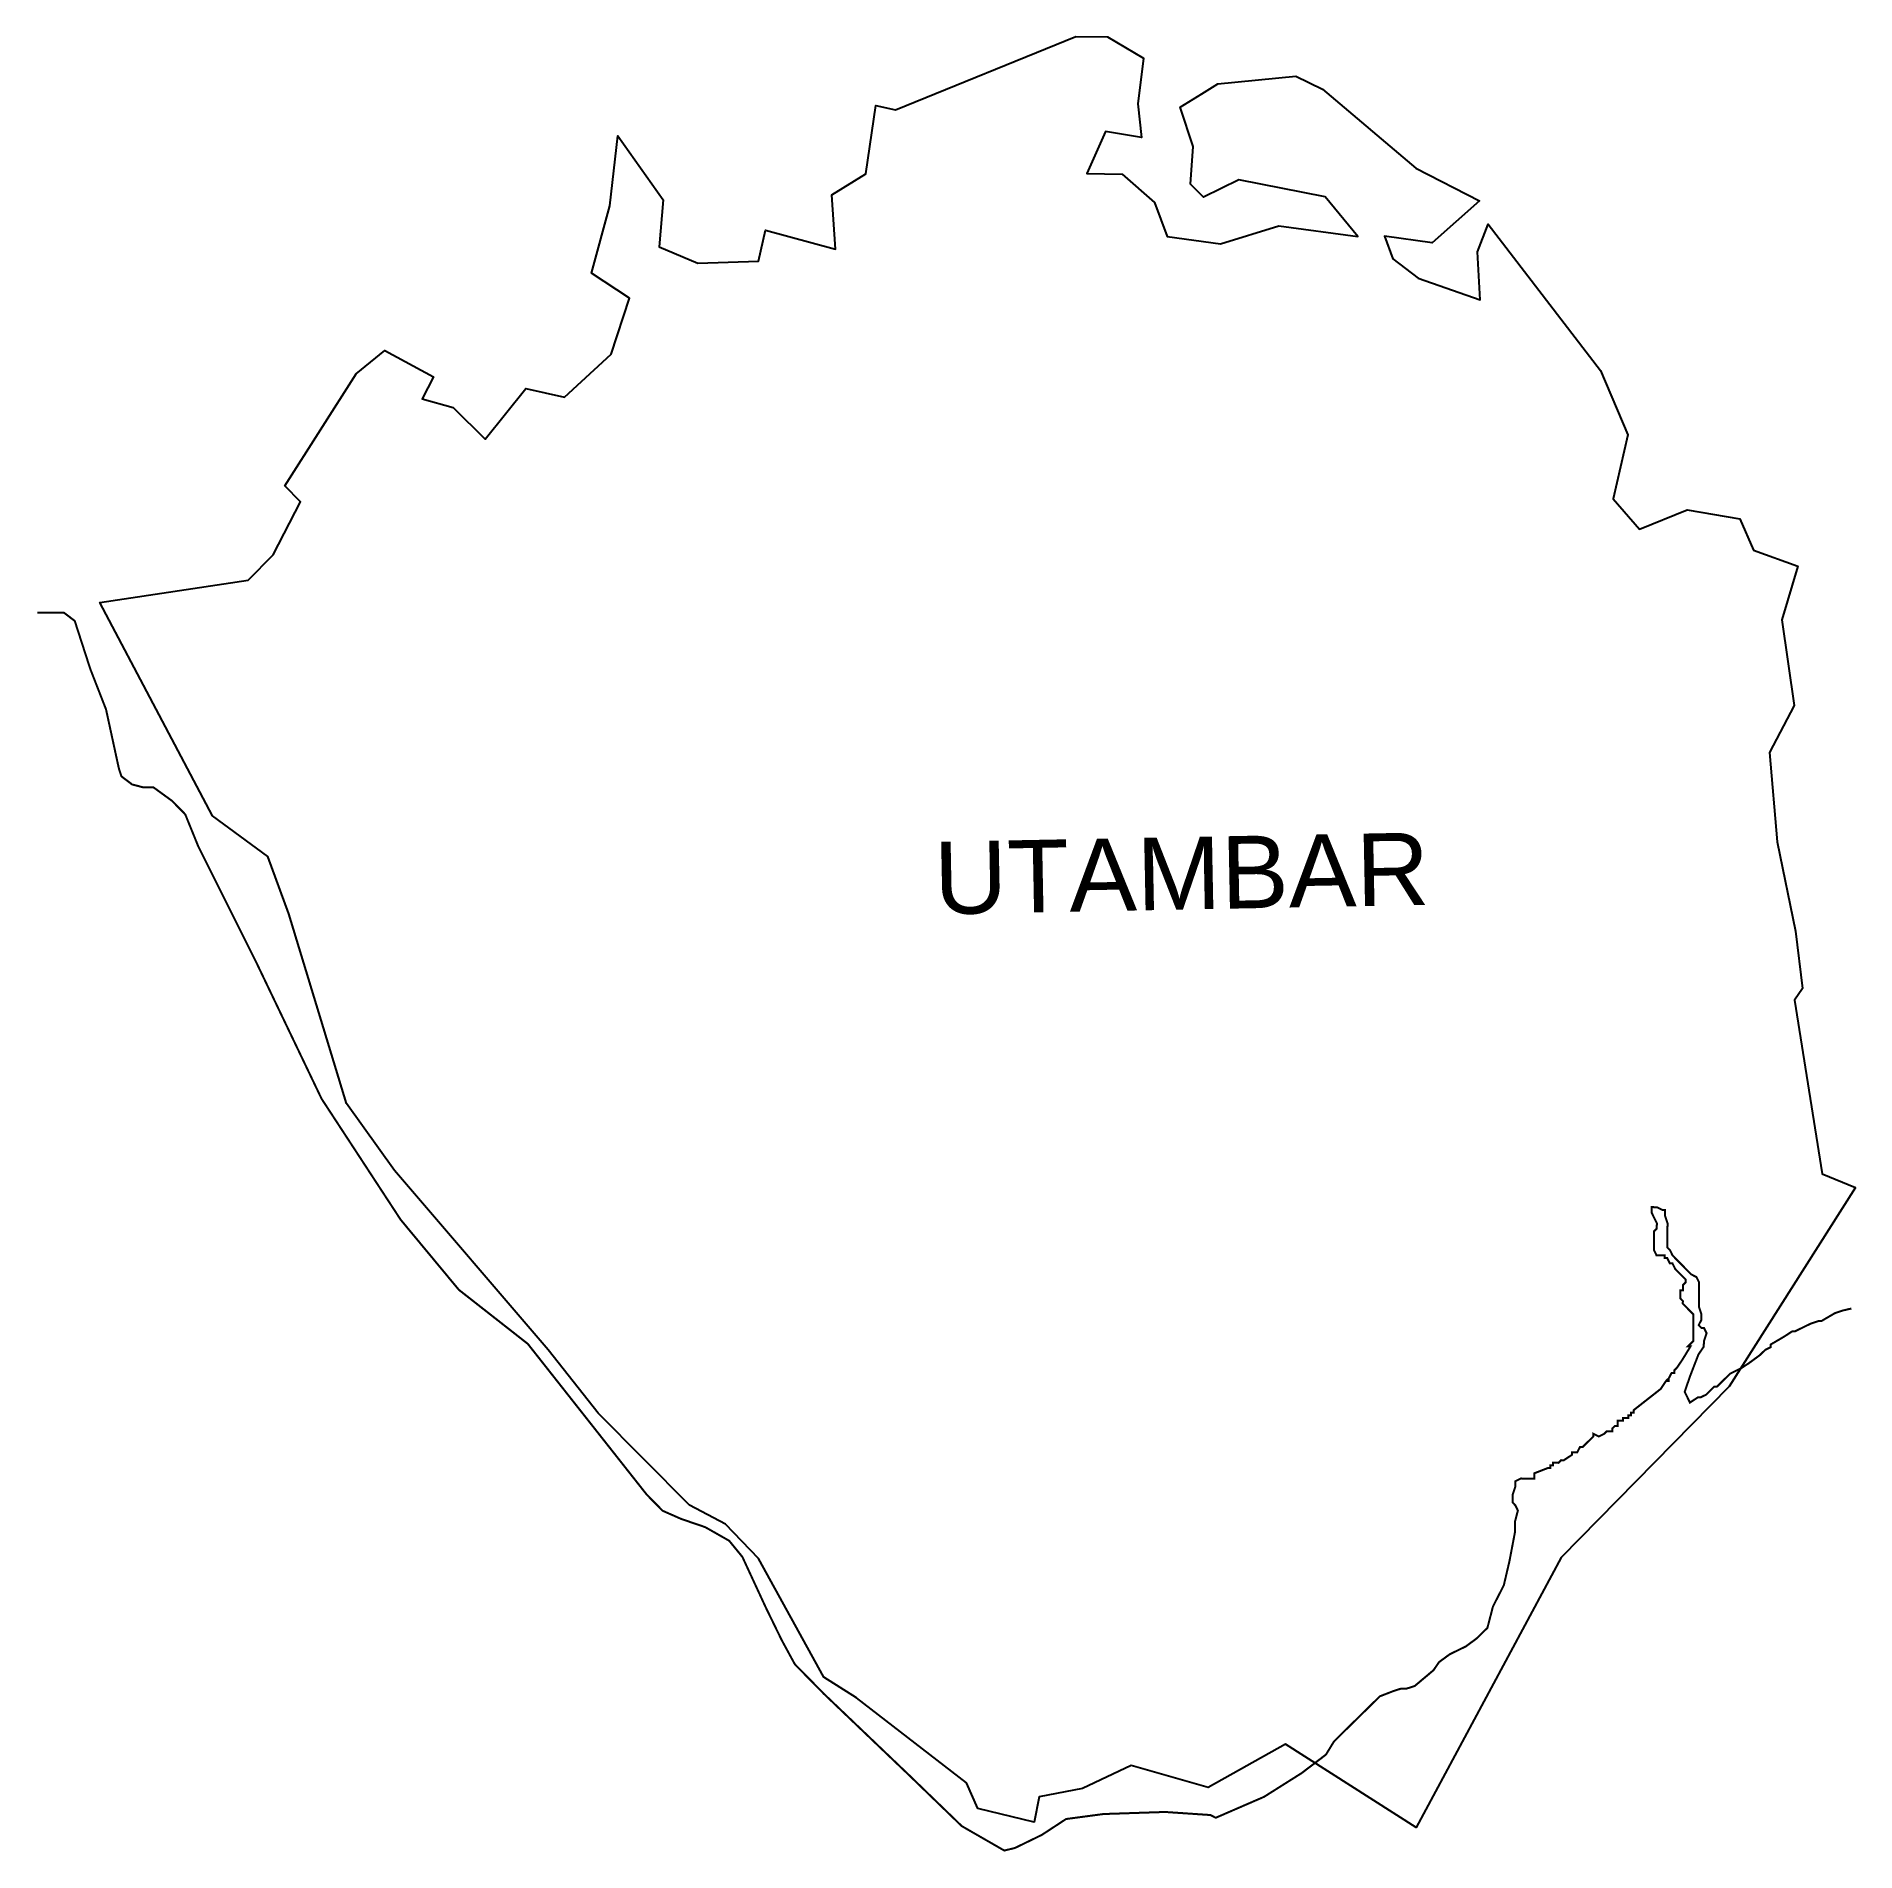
# Model space of a CAD drawing. Header units: metres. Extents: x 293454 to 296182, y 1979031 to 1981755.
import ezdxf

# ---------------------------------------------------------------- set-up
doc = ezdxf.new("R2010")
doc.units = ezdxf.units.M
for name, color, linetype in [('LOW TIDE LINE', 5, 'Continuous'), ('village', 3, 'Continuous'), ('VILLAGE NAME', 250, 'Continuous')]:
    doc.layers.add(name, color=color, linetype=linetype)
doc.styles.get("Standard").update_dxf_attribs({"font": 'calibri.ttf'})

msp = doc.modelspace()

# ---------------------------------------------------------------- linework, layer by layer
at = {"layer": 'LOW TIDE LINE', "lineweight": 18}
msp.add_lwpolyline([(293455.5, 1980890.4, 3.01, 3.01, 0), (293495.5, 1980890.1, 3.01, 3.01, 0), (293511.5, 1980877.9, 3.01, 3.01, 0), (293515.4, 1980865.8, 3.01, 3.01, 0), (293534.9, 1980805.5, 3.01, 3.01, 0), (293558.4, 1980745.2, 3.01, 3.01, 0), (293577.6, 1980656.8, 3.01, 3.01, 0), (293581.5, 1980644.7, 3.01, 3.01, 0), (293597.4, 1980632.6, 3.01, 3.01, 0), (293613.4, 1980628.4, 3.01, 3.01, 0), (293629.4, 1980628.3, 3.01, 3.01, 0), (293657.3, 1980608, 3.01, 3.01, 0), (293677.2, 1980587.7, 3.01, 3.01, 0), (293696.8, 1980539.5, 3.01, 3.01, 0), (293783.4, 1980366.3, 3.01, 3.01, 0), (293881.7, 1980160.9, 3.01, 3.01, 0), (294000.3, 1979979.5, 3.01, 3.01, 0), (294087.5, 1979874.4, 3.01, 3.01, 0), (294190.9, 1979793.3, 3.01, 3.01, 0), (294369.2, 1979567.2, 3.01, 3.01, 0), (294393.1, 1979542.9, 3.01, 3.01, 0), (294421, 1979530.6, 3.01, 3.01, 0), (294457, 1979518.3, 3.01, 3.01, 0), (294492.9, 1979497.9, 3.01, 3.01, 0), (294512.7, 1979473.7, 3.01, 3.01, 0), (294548.1, 1979397.2, 3.01, 3.01, 0), (294571.7, 1979348.8, 3.01, 3.01, 0), (294591.4, 1979312.6, 3.01, 3.01, 0), (294635.1, 1979268.1, 3.01, 3.01, 0), (294762.2, 1979146.7, 3.01, 3.01, 0), (294841.7, 1979069.8, 3.01, 3.01, 0), (294905.5, 1979033.1, 3.01, 3.01, 0), (294921.5, 1979037, 3.01, 3.01, 0), (294961.8, 1979056.6, 3.01, 3.01, 0), (294998.1, 1979080.4, 3.01, 3.01, 0), (295054.3, 1979087.9, 3.01, 3.01, 0), (295146.5, 1979091, 3.01, 3.01, 0), (295214.6, 1979086.4, 3.01, 3.01, 0), (295222.6, 1979082.3, 3.01, 3.01, 0), (295295, 1979113.7, 3.01, 3.01, 0), (295351.4, 1979149.3, 3.01, 3.01, 0), (295387.8, 1979177, 3.01, 3.01, 0), (295400, 1979196.9, 3.01, 3.01, 0), (295412.1, 1979208.9, 3.01, 3.01, 0), (295432.3, 1979228.7, 3.01, 3.01, 0), (295468.7, 1979264.5, 3.01, 3.01, 0), (295488.8, 1979272.3, 3.01, 3.01, 0), (295500.9, 1979276.2, 3.01, 3.01, 0), (295508.9, 1979276.1, 3.01, 3.01, 0), (295521, 1979280, 3.01, 3.01, 0), (295549.3, 1979303.8, 3.01, 3.01, 0), (295557.4, 1979315.8, 3.01, 3.01, 0), (295573.5, 1979327.6, 3.01, 3.01, 0), (295597.7, 1979339.4, 3.01, 3.01, 0), (295613.8, 1979351.3, 3.01, 3.01, 0), (295630, 1979367.2, 3.01, 3.01, 0), (295638.3, 1979399.2, 3.01, 3.01, 0), (295654.6, 1979431.1, 3.01, 3.01, 0), (295663, 1979467.1, 3.01, 3.01, 0), (295671.4, 1979511.2, 3.01, 3.01, 0), (295671.5, 1979527.2, 3.01, 3.01, 0), (295675.7, 1979543.2, 3.01, 3.01, 0), (295671.8, 1979551.2, 3.01, 3.01, 0), (295667.8, 1979555.3, 3.01, 3.01, 0), (295667.9, 1979567.3, 3.01, 3.01, 0), (295672, 1979579.3, 3.01, 3.01, 0), (295672.1, 1979587.3, 3.01, 3.01, 0), (295680.2, 1979591.3, 3.01, 3.01, 0), (295700.2, 1979591.1, 3.01, 3.01, 0), (295700.3, 1979599.1, 3.01, 3.01, 0), (295720.4, 1979606.9, 3.01, 3.01, 0), (295724.4, 1979606.9, 3.01, 3.01, 0), (295724.4, 1979610.9, 3.01, 3.01, 0), (295728.4, 1979610.9, 3.01, 3.01, 0), (295728.5, 1979614.9, 3.01, 3.01, 0), (295736.5, 1979614.8, 3.01, 3.01, 0), (295740.5, 1979618.8, 3.01, 3.01, 0), (295744.5, 1979618.7, 3.01, 3.01, 0), (295756.6, 1979626.6, 3.01, 3.01, 0), (295756.7, 1979630.6, 3.01, 3.01, 0), (295764.7, 1979630.6, 3.01, 3.01, 0), (295768.8, 1979638.5, 3.01, 3.01, 0), (295772.8, 1979638.5, 3.01, 3.01, 0), (295780.9, 1979646.5, 3.01, 3.01, 0), (295784.9, 1979650.4, 3.01, 3.01, 0), (295789, 1979654.4, 3.01, 3.01, 0), (295789, 1979658.4, 3.01, 3.01, 0), (295797, 1979654.3, 3.01, 3.01, 0), (295805, 1979658.3, 3.01, 3.01, 0), (295809.1, 1979662.2, 3.01, 3.01, 0), (295817.1, 1979662.2, 3.01, 3.01, 0), (295817.1, 1979666.2, 3.01, 3.01, 0), (295821.2, 1979670.1, 3.01, 3.01, 0), (295825.2, 1979670.1, 3.01, 3.01, 0), (295825.2, 1979678.1, 3.01, 3.01, 0), (295833.3, 1979678, 3.01, 3.01, 0), (295833.3, 1979682.1, 3.01, 3.01, 0), (295841.3, 1979682, 3.01, 3.01, 0), (295841.3, 1979686, 3.01, 3.01, 0), (295845.4, 1979686, 3.01, 3.01, 0), (295845.4, 1979690, 3.01, 3.01, 0), (295849.4, 1979689.9, 3.01, 3.01, 0), (295849.4, 1979693.9, 3.01, 3.01, 0), (295889.8, 1979725.6, 3.01, 3.01, 0), (295897.9, 1979737.6, 3.01, 3.01, 0), (295901.9, 1979737.5, 3.01, 3.01, 0), (295902, 1979741.6, 3.01, 3.01, 0), (295897.9, 1979737.6, 3.01, 3.01, 0), (295902, 1979741.6, 3.01, 3.01, 0), (295906.1, 1979749.5, 3.01, 3.01, 0), (295910.1, 1979749.5, 3.01, 3.01, 0), (295910.1, 1979753.5, 3.01, 3.01, 0), (295914.2, 1979757.5, 3.01, 3.01, 0), (295922.3, 1979769.4, 3.01, 3.01, 0), (295934.5, 1979789.4, 3.01, 3.01, 0), (295930.5, 1979789.4, 3.01, 3.01, 0), (295938.6, 1979797.3, 3.01, 3.01, 0), (295938.9, 1979837.4, 3.01, 3.01, 0), (295935, 1979841.5, 3.01, 3.01, 0), (295931, 1979845.5, 3.01, 3.01, 0), (295927, 1979849.6, 3.01, 3.01, 0), (295923, 1979853.6, 3.01, 3.01, 0), (295923.1, 1979857.6, 3.01, 3.01, 0), (295919.1, 1979861.7, 3.01, 3.01, 0), (295919.2, 1979873.7, 3.01, 3.01, 0), (295923.2, 1979873.7, 3.01, 3.01, 0), (295923.3, 1979881.7, 3.01, 3.01, 0), (295927.3, 1979885.6, 3.01, 3.01, 0), (295927.4, 1979889.7, 3.01, 3.01, 0), (295923.4, 1979893.7, 3.01, 3.01, 0), (295919.4, 1979897.7, 3.01, 3.01, 0), (295911.5, 1979905.8, 3.01, 3.01, 0), (295907.6, 1979913.9, 3.01, 3.01, 0), (295903.6, 1979913.9, 3.01, 3.01, 0), (295899.6, 1979922, 3.01, 3.01, 0), (295895.6, 1979922, 3.01, 3.01, 0), (295895.7, 1979926, 3.01, 3.01, 0), (295883.6, 1979926.1, 3.01, 3.01, 0), (295879.7, 1979934.2, 3.01, 3.01, 0), (295880, 1979962.2, 3.01, 3.01, 0), (295884, 1979966.2, 3.01, 3.01, 0), (295884.1, 1979974.2, 3.01, 3.01, 0), (295876.2, 1979990.3, 3.01, 3.01, 0), (295876.3, 1979998.4, 3.01, 3.01, 0), (295884.3, 1979998.3, 3.01, 3.01, 0), (295892.3, 1979994.2, 3.01, 3.01, 0), (295896.3, 1979994.2, 3.01, 3.01, 0), (295896.2, 1979986.1, 3.01, 3.01, 0), (295900.1, 1979974.1, 3.01, 3.01, 0), (295899.8, 1979938, 3.01, 3.01, 0), (295903.7, 1979934, 3.01, 3.01, 0), (295907.7, 1979925.9, 3.01, 3.01, 0), (295923.6, 1979909.7, 3.01, 3.01, 0), (295935.5, 1979897.6, 3.01, 3.01, 0), (295943.5, 1979893.5, 3.01, 3.01, 0), (295947.4, 1979885.5, 3.01, 3.01, 0), (295947.1, 1979849.4, 3.01, 3.01, 0), (295951, 1979837.3, 3.01, 3.01, 0), (295950.9, 1979829.3, 3.01, 3.01, 0), (295946.8, 1979821.3, 3.01, 3.01, 0), (295950.8, 1979817.3, 3.01, 3.01, 0), (295954.8, 1979817.2, 3.01, 3.01, 0), (295958.7, 1979809.2, 3.01, 3.01, 0), (295954.6, 1979797.2, 3.01, 3.01, 0), (295954.5, 1979789.2, 3.01, 3.01, 0), (295946.4, 1979777.2, 3.01, 3.01, 0), (295934.1, 1979745.3, 3.01, 3.01, 0), (295925.8, 1979721.3, 3.01, 3.01, 0), (295929.8, 1979713.2, 3.01, 3.01, 0), (295933.7, 1979705.2, 3.01, 3.01, 0), (295945.8, 1979713.1, 3.01, 3.01, 0), (295949.8, 1979713.1, 3.01, 3.01, 0), (295957.9, 1979717, 3.01, 3.01, 0), (295970, 1979728.9, 3.01, 3.01, 0), (295974, 1979728.9, 3.01, 3.01, 0), (295994.2, 1979748.7, 3.01, 3.01, 0), (296010.3, 1979756.6, 3.01, 3.01, 0), (296022.4, 1979764.5, 3.01, 3.01, 0), (296038.6, 1979776.4, 3.01, 3.01, 0), (296046.7, 1979784.3, 3.01, 3.01, 0), (296054.7, 1979788.3, 3.01, 3.01, 0), (296054.8, 1979792.3, 3.01, 3.01, 0), (296074.9, 1979804.1, 3.01, 3.01, 0), (296087, 1979812, 3.01, 3.01, 0), (296091, 1979812, 3.01, 3.01, 0), (296115.2, 1979823.8, 3.01, 3.01, 0), (296127.2, 1979827.7, 3.01, 3.01, 0), (296131.2, 1979827.7, 3.01, 3.01, 0), (296151.4, 1979839.5, 3.01, 3.01, 0), (296163.4, 1979843.4, 3.01, 3.01, 0), (296175.8, 1979846.3, 3.01, 3.01, 0)], format="xyseb", dxfattribs=at)
at = {"layer": 'village', "color": 3}
msp.add_polyline3d([(296182.2, 1980028, 0), (295992.4, 1979729.2, 0), (295740.5, 1979472.9, 0), (295523.3, 1979067.9, 0), (295327, 1979192.8, 0), (295211.4, 1979127.7, 0), (295095.7, 1979160.5, 0), (295023, 1979126.3, 0), (294957.8, 1979113.7, 0), (294950.1, 1979075.9, 0), (294865.8, 1979096.2, 0), (294848.7, 1979134.9, 0), (294683.7, 1979262.3, 0), (294634.8, 1979293.2, 0), (294536.9, 1979471.5, 0), (294487.3, 1979522.9, 0), (294433.2, 1979551.4, 0), (294296.5, 1979689.4, 0), (294221.3, 1979784.5, 0), (293990.8, 1980053.3, 0), (293918.9, 1980153.8, 0), (293832.3, 1980438.4, 0), (293801.1, 1980524.7, 0), (293718.3, 1980585.4, 0), (293549, 1980905.6, 0), (293771.6, 1980939.1, 0), (293808.9, 1980976.9, 0), (293850.2, 1981056.8, 0), (293826.6, 1981080.5, 0), (293933.3, 1981248.4, 0), (293976.4, 1981283.7, 0), (294049.5, 1981244.3, 0), (294032.4, 1981211.1, 0), (294079, 1981198.1, 0), (294126.9, 1981150.5, 0), (294188.1, 1981226.8, 0), (294246, 1981213.5, 0), (294316.1, 1981278.3, 0), (294343.5, 1981362.3, 0), (294286.5, 1981399.5, 0), (294314.1, 1981500.5, 0), (294326, 1981605.6, 0), (294394, 1981509.4, 0), (294387.7, 1981439.2, 0), (294445.9, 1981414.4, 0), (294537, 1981417.5, 0), (294547.2, 1981463.9, 0), (294652.2, 1981435.6, 0), (294646.8, 1981517.2, 0), (294697.8, 1981548.6, 0), (294712.8, 1981651.4, 0), (294742.4, 1981644.8, 0), (295012.9, 1981754.9, 0), (295060.1, 1981754.3, 0), (295114.2, 1981722.4, 0), (295105.5, 1981653.9, 0), (295111.1, 1981603, 0), (295057.3, 1981612, 0), (295029.3, 1981549.3, 0), (295082.5, 1981548.3, 0), (295130.7, 1981505.5, 0), (295149.9, 1981454.8, 0), (295229.7, 1981443.6, 0), (295317, 1981470.8, 0), (295435.5, 1981454.6, 0), (295386.5, 1981514.1, 0), (295257, 1981539.4, 0), (295204.3, 1981513.5, 0), (295184.5, 1981533.3, 0), (295188.5, 1981589.7, 0), (295169.1, 1981648.8, 0), (295201.7, 1981668.9, 0), (295225.6, 1981683.6, 0), (295342.7, 1981695.4, 0), (295382.5, 1981675.6, 0), (295522.6, 1981557.1, 0), (295617.9, 1981508.3, 0), (295547.3, 1981445.3, 0), (295475.5, 1981454.9, 0), (295488.3, 1981420.9, 0), (295526, 1981392, 0), (295618.9, 1981359.6, 0), (295615, 1981431.7, 0), (295631, 1981473.1, 0), (295799.8, 1981253.5, 0), (295840.7, 1981157.3, 0), (295818.4, 1981060.9, 0), (295858, 1981015.3, 0), (295929.6, 1981044.3, 0), (296008.6, 1981030.8, 0), (296028.8, 1980983.8, 0), (296095.7, 1980959.9, 0), (296071.6, 1980879.6, 0), (296089.9, 1980750.8, 0), (296052.9, 1980680.3, 0), (296064.6, 1980546.4, 0), (296091.9, 1980412.4, 0), (296102.6, 1980326.2, 0), (296090.7, 1980309.1, 0), (296132.2, 1980048.6, 0)], close=True, dxfattribs=at)

# ---------------------------------------------------------------- texts
at = {"layer": 'VILLAGE NAME', "insert": (294799.1, 1980546.4), "char_height": 108.748, "attachment_point": 1, "rotation": 1.1028}
msp.add_mtext_dynamic_manual_height_columns('{\\fArial|b0|i0|c0|p34;UTAMBAR}', width=1571.314, gutter_width=543.7, heights=[0], dxfattribs=at)

doc.saveas('drawing.dxf')
